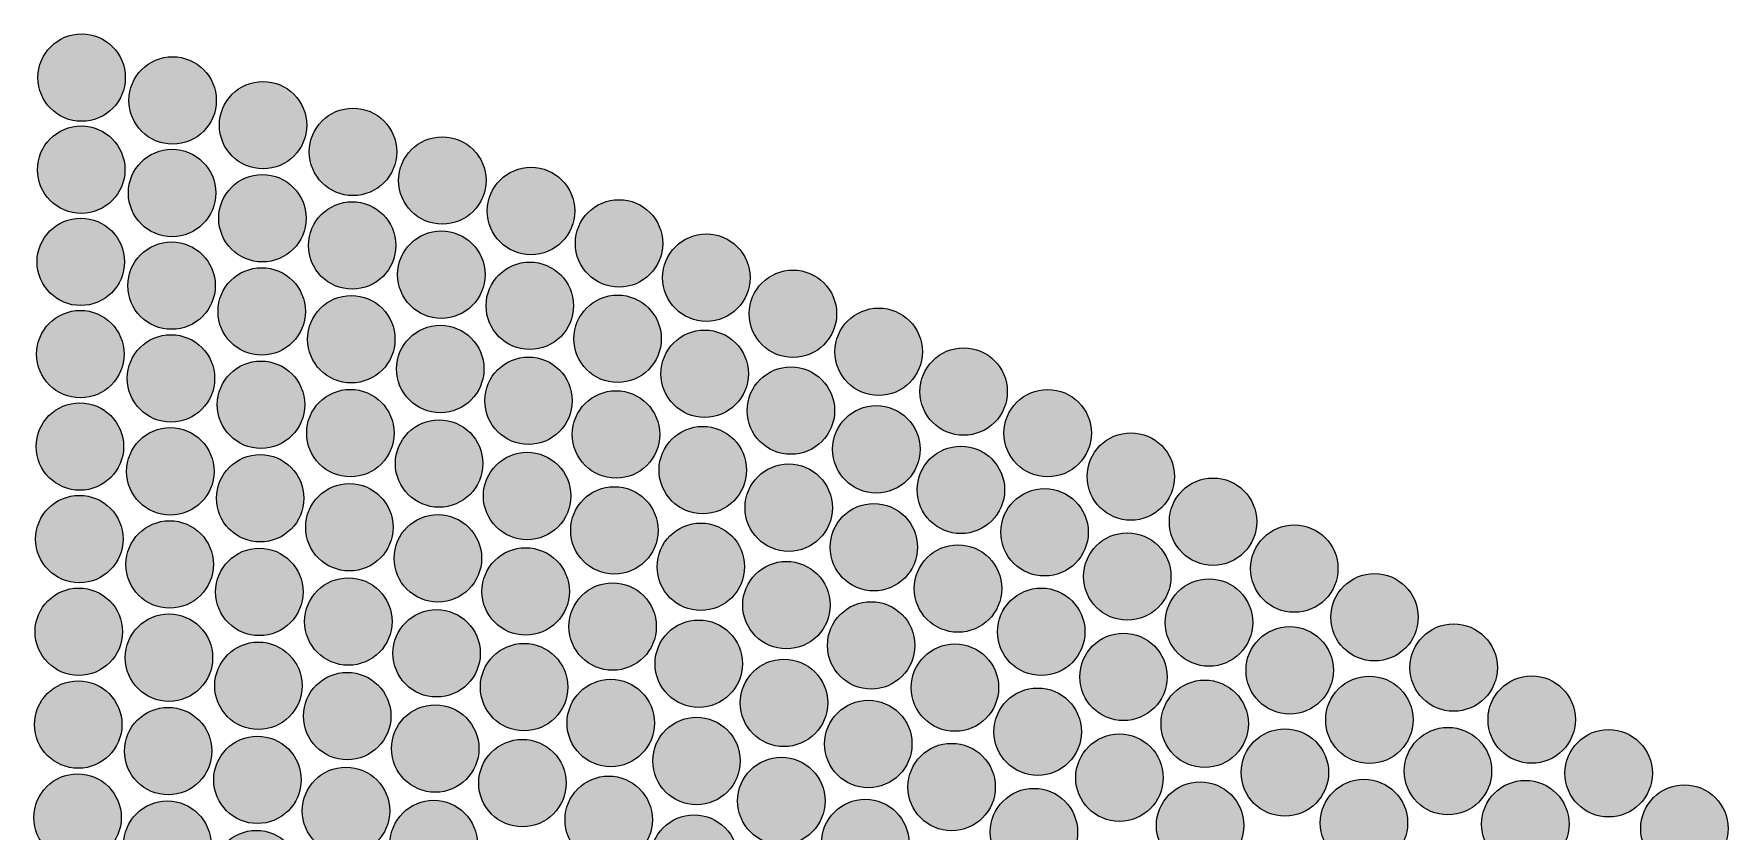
# Model space of a CAD drawing. Extents: x 3515 to 4006, y 175 to 667.
# Drawn here: x 3814.4 to 3908.3, y 615.7 to 659.8 of the extents above; entities that cross this region are included whole.
import ezdxf

# ---------------------------------------------------------------- set-up
doc = ezdxf.new("R2010")
doc.units = 0
doc.header["$MEASUREMENT"] = 0
doc.layers.add('Capa 1', color=7, linetype='Continuous', lineweight=0)

# ---------------------------------------------------------------- blocks, each defined once
blk = doc.blocks.new('Block_0')
at = {"layer": 'Capa 1', "true_color": 0x000000, "transparency": 33554687}
h = blk.add_hatch(color=18, dxfattribs=at)
h.dxf.hatch_style = 2
edge = h.paths.add_edge_path()
edge.add_arc((3817.053, 657.426), 2.421, 0, 360)
h = blk.add_hatch(color=18, dxfattribs=at)
h.dxf.hatch_style = 2
edge = h.paths.add_edge_path()
edge.add_arc((3822.094, 656.161), 2.421, 0, 360)
h = blk.add_hatch(color=18, dxfattribs=at)
h.dxf.hatch_style = 2
edge = h.paths.add_edge_path()
edge.add_arc((3827.106, 654.79), 2.421, 0, 360)
h = blk.add_hatch(color=18, dxfattribs=at)
h.dxf.hatch_style = 2
edge = h.paths.add_edge_path()
edge.add_arc((3832.088, 653.311), 2.421, 0, 360)
h = blk.add_hatch(color=18, dxfattribs=at)
h.dxf.hatch_style = 2
edge = h.paths.add_edge_path()
edge.add_arc((3817.031, 652.325), 2.421, 0, 360)
h = blk.add_hatch(color=18, dxfattribs=at)
h.dxf.hatch_style = 2
edge = h.paths.add_edge_path()
edge.add_arc((3822.065, 651.035), 2.421, 0, 360)
h = blk.add_hatch(color=18, dxfattribs=at)
h.dxf.hatch_style = 2
edge = h.paths.add_edge_path()
edge.add_arc((3837.037, 651.726), 2.421, 0, 360)
h = blk.add_hatch(color=18, dxfattribs=at)
h.dxf.hatch_style = 2
edge = h.paths.add_edge_path()
edge.add_arc((3841.951, 650.036), 2.421, 0, 360)
h = blk.add_hatch(color=18, dxfattribs=at)
h.dxf.hatch_style = 2
edge = h.paths.add_edge_path()
edge.add_arc((3827.07, 649.635), 2.421, 0, 360)
h = blk.add_hatch(color=18, dxfattribs=at)
h.dxf.hatch_style = 2
edge = h.paths.add_edge_path()
edge.add_arc((3832.043, 648.127), 2.421, 0, 360)
h = blk.add_hatch(color=18, dxfattribs=at)
h.dxf.hatch_style = 2
edge = h.paths.add_edge_path()
edge.add_arc((3846.828, 648.241), 2.421, 0, 360)
h = blk.add_hatch(color=18, dxfattribs=at)
h.dxf.hatch_style = 2
edge = h.paths.add_edge_path()
edge.add_arc((3817.008, 647.219), 2.421, 0, 360)
h = blk.add_hatch(color=18, dxfattribs=at)
h.dxf.hatch_style = 2
edge = h.paths.add_edge_path()
edge.add_arc((3836.981, 646.51), 2.421, 0, 360)
h = blk.add_hatch(color=18, dxfattribs=at)
h.dxf.hatch_style = 2
edge = h.paths.add_edge_path()
edge.add_arc((3851.665, 646.343), 2.421, 0, 360)
h = blk.add_hatch(color=18, dxfattribs=at)
h.dxf.hatch_style = 2
edge = h.paths.add_edge_path()
edge.add_arc((3822.035, 645.902), 2.421, 0, 360)
h = blk.add_hatch(color=18, dxfattribs=at)
h.dxf.hatch_style = 2
edge = h.paths.add_edge_path()
edge.add_arc((3827.031, 644.473), 2.421, 0, 360)
h = blk.add_hatch(color=18, dxfattribs=at)
h.dxf.hatch_style = 2
edge = h.paths.add_edge_path()
edge.add_arc((3841.884, 644.786), 2.421, 0, 360)
h = blk.add_hatch(color=18, dxfattribs=at)
h.dxf.hatch_style = 2
edge = h.paths.add_edge_path()
edge.add_arc((3856.461, 644.342), 2.421, 0, 360)
h = blk.add_hatch(color=18, dxfattribs=at)
h.dxf.hatch_style = 2
edge = h.paths.add_edge_path()
edge.add_arc((3831.994, 642.934), 2.421, 0, 360)
h = blk.add_hatch(color=18, dxfattribs=at)
h.dxf.hatch_style = 2
edge = h.paths.add_edge_path()
edge.add_arc((3846.747, 642.956), 2.421, 0, 360)
h = blk.add_hatch(color=18, dxfattribs=at)
h.dxf.hatch_style = 2
edge = h.paths.add_edge_path()
edge.add_arc((3816.983, 642.107), 2.421, 0, 360)
h = blk.add_hatch(color=18, dxfattribs=at)
h.dxf.hatch_style = 2
edge = h.paths.add_edge_path()
edge.add_arc((3861.213, 642.238), 2.421, 0, 360)
h = blk.add_hatch(color=18, dxfattribs=at)
h.dxf.hatch_style = 2
edge = h.paths.add_edge_path()
edge.add_arc((3822.002, 640.762), 2.421, 0, 360)
h = blk.add_hatch(color=18, dxfattribs=at)
h.dxf.hatch_style = 2
edge = h.paths.add_edge_path()
edge.add_arc((3836.922, 641.284), 2.421, 0, 360)
h = blk.add_hatch(color=18, dxfattribs=at)
h.dxf.hatch_style = 2
edge = h.paths.add_edge_path()
edge.add_arc((3851.57, 641.02), 2.421, 0, 360)
h = blk.add_hatch(color=18, dxfattribs=at)
h.dxf.hatch_style = 2
edge = h.paths.add_edge_path()
edge.add_arc((3865.919, 640.033), 2.421, 0, 360)
h = blk.add_hatch(color=18, dxfattribs=at)
h.dxf.hatch_style = 2
edge = h.paths.add_edge_path()
edge.add_arc((3826.99, 639.303), 2.421, 0, 360)
h = blk.add_hatch(color=18, dxfattribs=at)
h.dxf.hatch_style = 2
edge = h.paths.add_edge_path()
edge.add_arc((3841.812, 639.525), 2.421, 0, 360)
h = blk.add_hatch(color=18, dxfattribs=at)
h.dxf.hatch_style = 2
edge = h.paths.add_edge_path()
edge.add_arc((3856.349, 638.979), 2.421, 0, 360)
h = blk.add_hatch(color=18, dxfattribs=at)
h.dxf.hatch_style = 2
edge = h.paths.add_edge_path()
edge.add_arc((3816.956, 636.988), 2.421, 0, 360)
h = blk.add_hatch(color=18, dxfattribs=at)
h.dxf.hatch_style = 2
edge = h.paths.add_edge_path()
edge.add_arc((3831.943, 637.731), 2.421, 0, 360)
h = blk.add_hatch(color=18, dxfattribs=at)
h.dxf.hatch_style = 2
edge = h.paths.add_edge_path()
edge.add_arc((3846.661, 637.657), 2.421, 0, 360)
h = blk.add_hatch(color=18, dxfattribs=at)
h.dxf.hatch_style = 2
edge = h.paths.add_edge_path()
edge.add_arc((3861.082, 636.834), 2.421, 0, 360)
h = blk.add_hatch(color=18, dxfattribs=at)
h.dxf.hatch_style = 2
edge = h.paths.add_edge_path()
edge.add_arc((3870.576, 637.729), 2.421, 0, 360)
h = blk.add_hatch(color=18, dxfattribs=at)
h.dxf.hatch_style = 2
edge = h.paths.add_edge_path()
edge.add_arc((3836.859, 636.046), 2.421, 0, 360)
h = blk.add_hatch(color=18, dxfattribs=at)
h.dxf.hatch_style = 2
edge = h.paths.add_edge_path()
edge.add_arc((3821.968, 635.613), 2.421, 0, 360)
h = blk.add_hatch(color=18, dxfattribs=at)
h.dxf.hatch_style = 2
edge = h.paths.add_edge_path()
edge.add_arc((3851.468, 635.682), 2.421, 0, 360)
h = blk.add_hatch(color=18, dxfattribs=at)
h.dxf.hatch_style = 2
edge = h.paths.add_edge_path()
edge.add_arc((3875.183, 635.325), 2.421, 0, 360)
h = blk.add_hatch(color=18, dxfattribs=at)
h.dxf.hatch_style = 2
edge = h.paths.add_edge_path()
edge.add_arc((3826.946, 634.123), 2.421, 0, 360)
h = blk.add_hatch(color=18, dxfattribs=at)
h.dxf.hatch_style = 2
edge = h.paths.add_edge_path()
edge.add_arc((3841.736, 634.25), 2.421, 0, 360)
h = blk.add_hatch(color=18, dxfattribs=at)
h.dxf.hatch_style = 2
edge = h.paths.add_edge_path()
edge.add_arc((3865.767, 634.587), 2.421, 0, 360)
h = blk.add_hatch(color=18, dxfattribs=at)
h.dxf.hatch_style = 2
edge = h.paths.add_edge_path()
edge.add_arc((3856.229, 633.6), 2.421, 0, 360)
h = blk.add_hatch(color=18, dxfattribs=at)
h.dxf.hatch_style = 2
edge = h.paths.add_edge_path()
edge.add_arc((3831.888, 632.517), 2.421, 0, 360)
h = blk.add_hatch(color=18, dxfattribs=at)
h.dxf.hatch_style = 2
edge = h.paths.add_edge_path()
edge.add_arc((3846.57, 632.344), 2.421, 0, 360)
h = blk.add_hatch(color=18, dxfattribs=at)
h.dxf.hatch_style = 2
edge = h.paths.add_edge_path()
edge.add_arc((3870.403, 632.238), 2.421, 0, 360)
h = blk.add_hatch(color=18, dxfattribs=at)
h.dxf.hatch_style = 2
edge = h.paths.add_edge_path()
edge.add_arc((3879.738, 632.824), 2.421, 0, 360)
h = blk.add_hatch(color=18, dxfattribs=at)
h.dxf.hatch_style = 2
edge = h.paths.add_edge_path()
edge.add_arc((3816.928, 631.862), 2.421, 0, 360)
h = blk.add_hatch(color=18, dxfattribs=at)
h.dxf.hatch_style = 2
edge = h.paths.add_edge_path()
edge.add_arc((3860.943, 631.412), 2.421, 0, 360)
h = blk.add_hatch(color=18, dxfattribs=at)
h.dxf.hatch_style = 2
edge = h.paths.add_edge_path()
edge.add_arc((3821.931, 630.457), 2.421, 0, 360)
h = blk.add_hatch(color=18, dxfattribs=at)
h.dxf.hatch_style = 2
edge = h.paths.add_edge_path()
edge.add_arc((3836.792, 630.797), 2.421, 0, 360)
h = blk.add_hatch(color=18, dxfattribs=at)
h.dxf.hatch_style = 2
edge = h.paths.add_edge_path()
edge.add_arc((3851.359, 630.328), 2.421, 0, 360)
h = blk.add_hatch(color=18, dxfattribs=at)
h.dxf.hatch_style = 2
edge = h.paths.add_edge_path()
edge.add_arc((3874.986, 629.788), 2.421, 0, 360)
h = blk.add_hatch(color=18, dxfattribs=at)
h.dxf.hatch_style = 2
edge = h.paths.add_edge_path()
edge.add_arc((3884.239, 630.225), 2.421, 0, 360)
h = blk.add_hatch(color=18, dxfattribs=at)
h.dxf.hatch_style = 2
edge = h.paths.add_edge_path()
edge.add_arc((3826.899, 628.934), 2.421, 0, 360)
h = blk.add_hatch(color=18, dxfattribs=at)
h.dxf.hatch_style = 2
edge = h.paths.add_edge_path()
edge.add_arc((3841.654, 628.963), 2.421, 0, 360)
h = blk.add_hatch(color=18, dxfattribs=at)
h.dxf.hatch_style = 2
edge = h.paths.add_edge_path()
edge.add_arc((3865.607, 629.121), 2.421, 0, 360)
h = blk.add_hatch(color=18, dxfattribs=at)
h.dxf.hatch_style = 2
edge = h.paths.add_edge_path()
edge.add_arc((3856.102, 628.204), 2.421, 0, 360)
h = blk.add_hatch(color=18, dxfattribs=at)
h.dxf.hatch_style = 2
edge = h.paths.add_edge_path()
edge.add_arc((3888.683, 627.531), 2.421, 0, 360)
h = blk.add_hatch(color=18, dxfattribs=at)
h.dxf.hatch_style = 2
edge = h.paths.add_edge_path()
edge.add_arc((3816.897, 626.728), 2.421, 0, 360)
h = blk.add_hatch(color=18, dxfattribs=at)
h.dxf.hatch_style = 2
edge = h.paths.add_edge_path()
edge.add_arc((3831.83, 627.293), 2.421, 0, 360)
h = blk.add_hatch(color=18, dxfattribs=at)
h.dxf.hatch_style = 2
edge = h.paths.add_edge_path()
edge.add_arc((3846.472, 627.016), 2.421, 0, 360)
h = blk.add_hatch(color=18, dxfattribs=at)
h.dxf.hatch_style = 2
edge = h.paths.add_edge_path()
edge.add_arc((3870.218, 626.725), 2.421, 0, 360)
h = blk.add_hatch(color=18, dxfattribs=at)
h.dxf.hatch_style = 2
edge = h.paths.add_edge_path()
edge.add_arc((3879.514, 627.239), 2.421, 0, 360)
h = blk.add_hatch(color=18, dxfattribs=at)
h.dxf.hatch_style = 2
edge = h.paths.add_edge_path()
edge.add_arc((3860.795, 625.972), 2.421, 0, 360)
h = blk.add_hatch(color=18, dxfattribs=at)
h.dxf.hatch_style = 2
edge = h.paths.add_edge_path()
edge.add_arc((3821.891, 625.292), 2.421, 0, 360)
h = blk.add_hatch(color=18, dxfattribs=at)
h.dxf.hatch_style = 2
edge = h.paths.add_edge_path()
edge.add_arc((3836.72, 625.535), 2.421, 0, 360)
h = blk.add_hatch(color=18, dxfattribs=at)
h.dxf.hatch_style = 2
edge = h.paths.add_edge_path()
edge.add_arc((3851.244, 624.958), 2.421, 0, 360)
h = blk.add_hatch(color=18, dxfattribs=at)
h.dxf.hatch_style = 2
edge = h.paths.add_edge_path()
edge.add_arc((3893.068, 624.743), 2.421, 0, 360)
h = blk.add_hatch(color=18, dxfattribs=at)
h.dxf.hatch_style = 2
edge = h.paths.add_edge_path()
edge.add_arc((3826.849, 623.734), 2.421, 0, 360)
h = blk.add_hatch(color=18, dxfattribs=at)
h.dxf.hatch_style = 2
edge = h.paths.add_edge_path()
edge.add_arc((3841.567, 623.661), 2.421, 0, 360)
h = blk.add_hatch(color=18, dxfattribs=at)
h.dxf.hatch_style = 2
edge = h.paths.add_edge_path()
edge.add_arc((3874.776, 624.228), 2.421, 0, 360)
h = blk.add_hatch(color=18, dxfattribs=at)
h.dxf.hatch_style = 2
edge = h.paths.add_edge_path()
edge.add_arc((3883.986, 624.592), 2.421, 0, 360)
h = blk.add_hatch(color=18, dxfattribs=at)
h.dxf.hatch_style = 2
edge = h.paths.add_edge_path()
edge.add_arc((3855.966, 622.789), 2.421, 0, 360)
h = blk.add_hatch(color=18, dxfattribs=at)
h.dxf.hatch_style = 2
edge = h.paths.add_edge_path()
edge.add_arc((3865.436, 623.634), 2.421, 0, 360)
h = blk.add_hatch(color=18, dxfattribs=at)
h.dxf.hatch_style = 2
edge = h.paths.add_edge_path()
edge.add_arc((3831.767, 622.056), 2.421, 0, 360)
h = blk.add_hatch(color=18, dxfattribs=at)
h.dxf.hatch_style = 2
edge = h.paths.add_edge_path()
edge.add_arc((3888.399, 621.848), 2.421, 0, 360)
h = blk.add_hatch(color=18, dxfattribs=at)
h.dxf.hatch_style = 2
edge = h.paths.add_edge_path()
edge.add_arc((3897.392, 621.862), 2.421, 0, 360)
h = blk.add_hatch(color=18, dxfattribs=at)
h.dxf.hatch_style = 2
edge = h.paths.add_edge_path()
edge.add_arc((3816.864, 621.587), 2.421, 0, 360)
h = blk.add_hatch(color=18, dxfattribs=at)
h.dxf.hatch_style = 2
edge = h.paths.add_edge_path()
edge.add_arc((3846.368, 621.672), 2.421, 0, 360)
h = blk.add_hatch(color=18, dxfattribs=at)
h.dxf.hatch_style = 2
edge = h.paths.add_edge_path()
edge.add_arc((3870.022, 621.191), 2.421, 0, 360)
h = blk.add_hatch(color=18, dxfattribs=at)
h.dxf.hatch_style = 2
edge = h.paths.add_edge_path()
edge.add_arc((3879.276, 621.63), 2.421, 0, 360)
h = blk.add_hatch(color=18, dxfattribs=at)
h.dxf.hatch_style = 2
edge = h.paths.add_edge_path()
edge.add_arc((3821.849, 620.117), 2.421, 0, 360)
h = blk.add_hatch(color=18, dxfattribs=at)
h.dxf.hatch_style = 2
edge = h.paths.add_edge_path()
edge.add_arc((3836.643, 620.259), 2.421, 0, 360)
h = blk.add_hatch(color=18, dxfattribs=at)
h.dxf.hatch_style = 2
edge = h.paths.add_edge_path()
edge.add_arc((3860.637, 620.511), 2.421, 0, 360)
h = blk.add_hatch(color=18, dxfattribs=at)
h.dxf.hatch_style = 2
edge = h.paths.add_edge_path()
edge.add_arc((3851.12, 619.57), 2.421, 0, 360)
h = blk.add_hatch(color=18, dxfattribs=at)
h.dxf.hatch_style = 2
edge = h.paths.add_edge_path()
edge.add_arc((3892.751, 619.008), 2.421, 0, 360)
h = blk.add_hatch(color=18, dxfattribs=at)
h.dxf.hatch_style = 2
edge = h.paths.add_edge_path()
edge.add_arc((3826.795, 618.524), 2.421, 0, 360)
h = blk.add_hatch(color=18, dxfattribs=at)
h.dxf.hatch_style = 2
edge = h.paths.add_edge_path()
edge.add_arc((3841.474, 618.344), 2.421, 0, 360)
h = blk.add_hatch(color=18, dxfattribs=at)
h.dxf.hatch_style = 2
edge = h.paths.add_edge_path()
edge.add_arc((3865.253, 618.125), 2.421, 0, 360)
h = blk.add_hatch(color=18, dxfattribs=at)
h.dxf.hatch_style = 2
edge = h.paths.add_edge_path()
edge.add_arc((3874.552, 618.644), 2.421, 0, 360)
h = blk.add_hatch(color=18, dxfattribs=at)
h.dxf.hatch_style = 2
edge = h.paths.add_edge_path()
edge.add_arc((3883.717, 618.932), 2.421, 0, 360)
h = blk.add_hatch(color=18, dxfattribs=at)
h.dxf.hatch_style = 2
edge = h.paths.add_edge_path()
edge.add_arc((3901.655, 618.889), 2.421, 0, 360)
h = blk.add_hatch(color=18, dxfattribs=at)
h.dxf.hatch_style = 2
edge = h.paths.add_edge_path()
edge.add_arc((3855.821, 617.355), 2.421, 0, 360)
h = blk.add_hatch(color=18, dxfattribs=at)
h.dxf.hatch_style = 2
edge = h.paths.add_edge_path()
edge.add_arc((3816.829, 616.437), 2.421, 0, 360)
h = blk.add_hatch(color=18, dxfattribs=at)
h.dxf.hatch_style = 2
edge = h.paths.add_edge_path()
edge.add_arc((3831.7, 616.807), 2.421, 0, 360)
h = blk.add_hatch(color=18, dxfattribs=at)
h.dxf.hatch_style = 2
edge = h.paths.add_edge_path()
edge.add_arc((3846.256, 616.311), 2.421, 0, 360)
h = blk.add_hatch(color=18, dxfattribs=at)
h.dxf.hatch_style = 2
edge = h.paths.add_edge_path()
edge.add_arc((3869.813, 615.632), 2.421, 0, 360)
h = blk.add_hatch(color=18, dxfattribs=at)
h.dxf.hatch_style = 2
edge = h.paths.add_edge_path()
edge.add_arc((3879.022, 615.994), 2.421, 0, 360)
h = blk.add_hatch(color=18, dxfattribs=at)
h.dxf.hatch_style = 2
edge = h.paths.add_edge_path()
edge.add_arc((3888.098, 616.136), 2.421, 0, 360)
h = blk.add_hatch(color=18, dxfattribs=at)
h.dxf.hatch_style = 2
edge = h.paths.add_edge_path()
edge.add_arc((3897.04, 616.074), 2.421, 0, 360)
h = blk.add_hatch(color=18, dxfattribs=at)
h.dxf.hatch_style = 2
edge = h.paths.add_edge_path()
edge.add_arc((3905.852, 615.826), 2.421, 0, 360)
h = blk.add_hatch(color=18, dxfattribs=at)
h.dxf.hatch_style = 2
edge = h.paths.add_edge_path()
edge.add_arc((3821.803, 614.932), 2.421, 0, 360)
h = blk.add_hatch(color=18, dxfattribs=at)
h.dxf.hatch_style = 2
edge = h.paths.add_edge_path()
edge.add_arc((3836.561, 614.969), 2.421, 0, 360)
h = blk.add_hatch(color=18, dxfattribs=at)
h.dxf.hatch_style = 2
edge = h.paths.add_edge_path()
edge.add_arc((3860.468, 615.029), 2.421, 0, 360)
h = blk.add_hatch(color=18, dxfattribs=at)
h.dxf.hatch_style = 2
edge = h.paths.add_edge_path()
edge.add_arc((3850.988, 614.163), 2.421, 0, 360)
h = blk.add_hatch(color=18, dxfattribs=at)
h.dxf.hatch_style = 2
edge = h.paths.add_edge_path()
edge.add_arc((3826.737, 613.301), 2.421, 0, 360)
at = {"layer": 'Capa 1'}
for centre in [(3817.053, 657.426), (3822.094, 656.161), (3827.106, 654.79), (3832.088, 653.311), (3817.031, 652.325), (3822.065, 651.035), (3837.037, 651.726), (3841.951, 650.036), (3827.07, 649.635), (3832.043, 648.127), (3846.828, 648.241), (3817.008, 647.219), (3836.981, 646.51), (3851.665, 646.343), (3822.035, 645.902), (3827.031, 644.473), (3841.884, 644.786), (3856.461, 644.342), (3831.994, 642.934), (3846.747, 642.956), (3816.983, 642.107), (3861.213, 642.238), (3822.002, 640.762), (3836.922, 641.284), (3851.57, 641.02), (3865.919, 640.033), (3826.99, 639.303), (3841.812, 639.525), (3856.349, 638.979), (3816.956, 636.988), (3831.943, 637.731), (3846.661, 637.657), (3861.082, 636.834), (3870.576, 637.729), (3836.859, 636.046), (3821.968, 635.613), (3851.468, 635.682), (3875.183, 635.325), (3826.946, 634.123), (3841.736, 634.25), (3865.767, 634.587), (3856.229, 633.6), (3831.888, 632.517), (3846.57, 632.344), (3870.403, 632.238), (3879.738, 632.824), (3816.928, 631.862), (3860.943, 631.412), (3821.931, 630.457), (3836.792, 630.797), (3851.359, 630.328), (3874.986, 629.788), (3884.239, 630.225), (3826.899, 628.934), (3841.654, 628.963), (3865.607, 629.121), (3856.102, 628.204), (3888.683, 627.531), (3816.897, 626.728), (3831.83, 627.293), (3846.472, 627.016), (3870.218, 626.725), (3879.514, 627.239), (3860.795, 625.972), (3821.891, 625.292), (3836.72, 625.535), (3851.244, 624.958), (3893.068, 624.743), (3826.849, 623.734), (3841.567, 623.661), (3874.776, 624.228), (3883.986, 624.592), (3855.966, 622.789), (3865.436, 623.634), (3831.767, 622.056), (3888.399, 621.848), (3897.392, 621.862), (3816.864, 621.587), (3846.368, 621.672), (3870.022, 621.191), (3879.276, 621.63), (3821.849, 620.117), (3836.643, 620.259), (3860.637, 620.511), (3851.12, 619.57), (3892.751, 619.008), (3826.795, 618.524), (3841.474, 618.344), (3865.253, 618.125), (3874.552, 618.644), (3883.717, 618.932), (3901.655, 618.889), (3855.821, 617.355), (3816.829, 616.437), (3831.7, 616.807), (3846.256, 616.311), (3869.813, 615.632), (3879.022, 615.994), (3888.098, 616.136), (3897.04, 616.074), (3905.852, 615.826), (3821.803, 614.932), (3836.561, 614.969), (3860.468, 615.029), (3850.988, 614.163), (3826.737, 613.301)]:
    blk.add_circle(centre, 2.421, dxfattribs=at)

msp = doc.modelspace()

# ---------------------------------------------------------------- block references
at = {"layer": 'Capa 1'}
msp.add_blockref('Block_0', (0, 0), dxfattribs=at)

doc.saveas('drawing.dxf')
